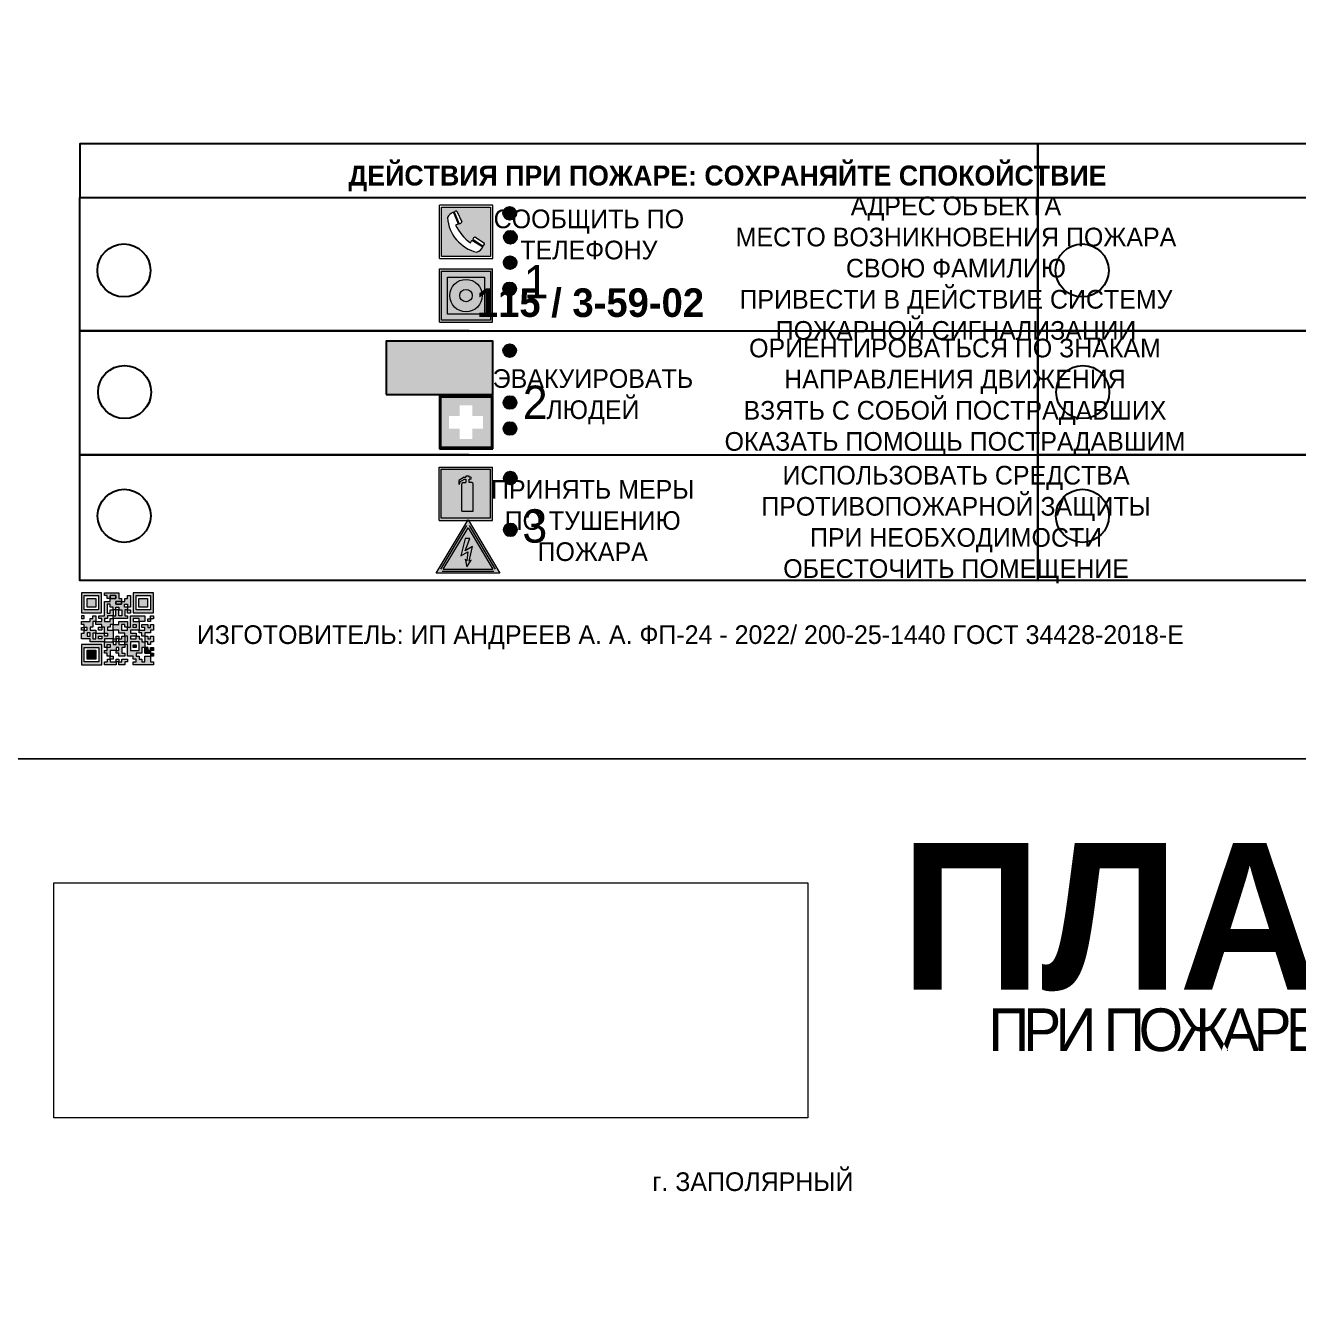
# Model space of a CAD drawing. Header units: millimetres. Extents: x 13114 to 67229, y 22859 to 38520.
# Drawn here: x 22580.6 to 22771.6, y 35867.5 to 36059.6 of the extents above; entities that cross this region are included whole.
import ezdxf

# ---------------------------------------------------------------- set-up
doc = ezdxf.new("R2010")
doc.units = ezdxf.units.MM
doc.styles.add('обычный', font='arial.ttf')
picture_1 = doc.add_image_def('image1.jpg', size_in_pixel=(337, 105))

# ---------------------------------------------------------------- blocks, each defined once
blk = doc.blocks.new('A$C3E6D3DDE')
at = {"lineweight": 5}
h = blk.add_hatch(color=40, dxfattribs=at)
h.paths.add_polyline_path([(24.1, 1.45), (16.46, -11.35), (31.74, -11.35)])
h.paths.add_polyline_path([(24.09, -0.46), (30.03, -10.41), (18.14, -10.41)], flags=16)
h.paths.add_polyline_path([(24.54, -3.08), (23.41, -6.02), (25.13, -5.01), (24.33, -8.5), (24.82, -8.27), (23.79, -9.86), (23.4, -8.04), (23.8, -8.43), (24.04, -6.29), (22.39, -7.25), (23.44, -3.08)], flags=0)
h = blk.add_hatch(color=256, dxfattribs=at)
h.paths.add_polyline_path([(24.37, 0.03, 0.567511), (23.82, 0.03), (17.59, -10.4, 0.582454), (17.86, -10.88), (30.32, -10.88, 0.582149), (30.6, -10.4)])
h.paths.add_polyline_path([(24.09, -0.46), (18.14, -10.41), (30.03, -10.41)], flags=16)
h.paths.add_polyline_path([(24.54, -3.08), (23.41, -6.02), (25.13, -5.01), (24.33, -8.5), (24.82, -8.27), (23.79, -9.86), (23.4, -8.04), (23.8, -8.43), (24.04, -6.29), (22.39, -7.25), (23.44, -3.08)], flags=0)
h = blk.add_hatch(color=40, dxfattribs=at)
h.paths.add_polyline_path([(24.09, -0.46), (18.14, -10.41), (30.03, -10.41)])
h.paths.add_polyline_path([(24.82, -8.27), (23.79, -9.86), (23.4, -8.04), (23.8, -8.43), (24.04, -6.29), (22.39, -7.25), (23.44, -3.08), (24.54, -3.08), (23.41, -6.02), (25.13, -5.01), (24.33, -8.5)], flags=16)
at = {"color": 40, "lineweight": 5}
for p, q in [((16.46, -11.35), (24.1, 1.45)), ((24.1, 1.45), (31.74, -11.35))]:
    blk.add_line(p, q, dxfattribs=at)
at = {"lineweight": 5}
for p, q in [((17.59, -10.4), (23.82, 0.03)), ((24.37, 0.03), (30.6, -10.4)), ((18.14, -10.41), (24.09, -0.46)), ((24.09, -0.46), (30.03, -10.41)), ((23.44, -3.08), (22.39, -7.25)), ((23.41, -6.02), (24.54, -3.08)), ((25.13, -5.01), (23.41, -6.02)), ((24.54, -3.08), (23.44, -3.08)), ((24.33, -8.5), (25.13, -5.01)), ((22.39, -7.25), (24.04, -6.29)), ((23.8, -8.43), (23.4, -8.04)), ((23.4, -8.04), (23.79, -9.86)), ((23.79, -9.86), (24.82, -8.27)), ((24.04, -6.29), (23.8, -8.43)), ((24.82, -8.27), (24.33, -8.5)), ((17.86, -10.88), (30.32, -10.88)), ((18.14, -10.41), (30.03, -10.41))]:
    blk.add_line(p, q, dxfattribs=at)
at = {"color": 50, "lineweight": 5}
blk.add_line((31.74, -11.35), (16.46, -11.35), dxfattribs=at)
blk = doc.blocks.new('QR')
at = {"lineweight": 0}
h = blk.add_hatch(color=256, dxfattribs=at)
h.dxf.hatch_style = 1
h.paths.add_polyline_path([(9241.16, 2687.38), (9242.01, 2687.38), (9242.01, 2687.83), (9241.59, 2687.83), (9241.59, 2688.68), (9239.45, 2688.68), (9239.45, 2688.25), (9239.86, 2688.25), (9239.86, 2687.83), (9240.29, 2687.83), (9240.29, 2688.25), (9241.16, 2688.25), (9241.16, 2687.83), (9240.29, 2687.83), (9240.29, 2687.38), (9239.45, 2687.38), (9239.45, 2685.22), (9238.57, 2685.22), (9238.57, 2684.8), (9239.02, 2684.8), (9239.02, 2684.37), (9238.13, 2684.37), (9238.13, 2683.92), (9239.02, 2683.92), (9239.02, 2683.5), (9239.44, 2683.5), (9239.44, 2682.64), (9239.87, 2682.64), (9239.87, 2682.18), (9239.44, 2682.18), (9239.44, 2682.64), (9238.13, 2682.64), (9238.13, 2681.76), (9237.71, 2681.76), (9237.71, 2682.64), (9238.13, 2682.64), (9238.13, 2683.07), (9237.27, 2683.07), (9237.27, 2683.51), (9237.71, 2683.51), (9237.71, 2684.37), (9238.13, 2684.37), (9238.13, 2685.22), (9237.71, 2685.22), (9237.71, 2684.8), (9237.28, 2684.8), (9237.28, 2684.38), (9235.98, 2684.38), (9235.98, 2683.92), (9236.4, 2683.92), (9236.4, 2683.49), (9236.84, 2683.49), (9236.84, 2683.07), (9236.4, 2683.07), (9236.4, 2682.64), (9235.98, 2682.64), (9235.98, 2681.76), (9237.29, 2681.76), (9237.29, 2681.33), (9239.43, 2681.33), (9239.43, 2681.76), (9240.74, 2681.76), (9240.74, 2683.05), (9239.87, 2683.05), (9239.87, 2683.5), (9240.29, 2683.5), (9240.29, 2683.91), (9240.74, 2683.91), (9240.74, 2684.81), (9240.29, 2684.81), (9240.29, 2684.79), (9240.29, 2684.37), (9239.45, 2684.37), (9239.45, 2684.8), (9239.87, 2684.8), (9239.87, 2685.21), (9240.74, 2685.21), (9240.74, 2686.1), (9240.29, 2686.1), (9240.29, 2685.64), (9239.86, 2685.64), (9239.86, 2686.95), (9240.29, 2686.95), (9240.29, 2686.52), (9240.74, 2686.52), (9240.74, 2686.1), (9241.16, 2686.1), (9241.16, 2686.53), (9241.59, 2686.53), (9241.59, 2686.1), (9242.02, 2686.1), (9242.02, 2685.21), (9241.59, 2685.21), (9241.59, 2686.1), (9241.16, 2686.1), (9241.16, 2685.21), (9240.74, 2685.21), (9240.74, 2684.81), (9242.89, 2684.81), (9242.89, 2685.22), (9242.47, 2685.22), (9242.47, 2686.11), (9242.89, 2686.11), (9242.89, 2686.52), (9242.46, 2686.52), (9242.46, 2686.95), (9242.89, 2686.95), (9242.89, 2686.52), (9243.32, 2686.52), (9243.32, 2688.26), (9242.9, 2688.26), (9242.9, 2687.83), (9242.47, 2687.83), (9242.47, 2687.38), (9242.01, 2687.38), (9242.01, 2686.94), (9241.16, 2686.94)])
h.paths.add_polyline_path([(9239.02, 2682.18), (9239.02, 2681.76), (9238.54, 2681.76), (9238.54, 2682.18)], flags=16)
h.paths.add_polyline_path([(9237.27, 2682.65), (9237.27, 2682.19), (9236.83, 2682.19), (9236.83, 2682.65)], flags=16)
h = blk.add_hatch(color=256, dxfattribs=at)
h.dxf.hatch_style = 1
h.paths.add_polyline_path([(9238.15, 2687.83), (9236.83, 2687.83), (9236.83, 2686.52), (9238.15, 2686.52)], flags=0)
h.paths.add_polyline_path([(9239.01, 2685.65), (9239.01, 2688.68), (9235.98, 2688.68), (9235.98, 2685.65)])
h.paths.add_polyline_path([(9236.41, 2686.1), (9236.41, 2688.26), (9238.56, 2688.26), (9238.56, 2686.1)], flags=16)
h.paths.add_polyline_path([(9236.83, 2686.52), (9236.83, 2687.83), (9238.15, 2687.83), (9238.15, 2686.52)], flags=0)
h = blk.add_hatch(color=256, dxfattribs=at)
h.dxf.hatch_style = 1
h.paths.add_polyline_path([(9238.15, 2686.52), (9238.15, 2687.83), (9236.83, 2687.83), (9236.83, 2686.52)])
h.paths.add_polyline_path([(9245.91, 2686.52), (9245.91, 2687.83), (9244.59, 2687.83), (9244.59, 2686.52)], flags=0)
h.paths.add_polyline_path([(9246.77, 2685.65), (9246.77, 2688.68), (9243.74, 2688.68), (9243.74, 2685.65)])
h.paths.add_polyline_path([(9244.17, 2686.1), (9244.17, 2688.26), (9246.32, 2688.26), (9246.32, 2686.1)], flags=16)
h.paths.add_polyline_path([(9244.59, 2686.52), (9244.59, 2687.83), (9245.91, 2687.83), (9245.91, 2686.52)], flags=0)
h = blk.add_hatch(color=256, dxfattribs=at)
h.dxf.hatch_style = 1
h.paths.add_polyline_path([(9240.75, 2681.76), (9240.75, 2681.35), (9241.17, 2681.35), (9241.17, 2681.76)])
h.paths.add_polyline_path([(9241.6, 2682.18), (9241.17, 2682.18), (9241.17, 2681.76), (9241.6, 2681.76)])
h.paths.add_polyline_path([(9242.47, 2681.34), (9242.47, 2682.19), (9242.02, 2682.19), (9242.02, 2681.76), (9241.6, 2681.76), (9241.6, 2681.34)])
h.paths.add_polyline_path([(9239.87, 2678.3), (9239.44, 2678.3), (9239.44, 2677.89), (9241.17, 2677.89), (9241.17, 2678.3), (9240.28, 2678.3), (9240.28, 2678.73), (9239.87, 2678.73)])
h.paths.add_polyline_path([(9240.75, 2678.73), (9240.75, 2679.19), (9240.28, 2679.19), (9240.28, 2678.73)])
h.paths.add_polyline_path([(9241.6, 2678.73), (9241.17, 2678.73), (9241.17, 2678.3), (9241.6, 2678.3)])
h.paths.add_polyline_path([(9242.02, 2678.3), (9241.6, 2678.3), (9241.6, 2677.89), (9242.48, 2677.89), (9242.48, 2678.31), (9242.9, 2678.31), (9242.9, 2678.73), (9242.02, 2678.73)])
h.paths.add_polyline_path([(9246.36, 2684.37), (9246.36, 2684.79), (9245.93, 2684.79), (9245.93, 2684.37)])
h.paths.add_polyline_path([(9246.78, 2685.2), (9246.36, 2685.2), (9246.36, 2684.79), (9246.78, 2684.79)])
h.paths.add_polyline_path([(9245.91, 2687.83), (9244.59, 2687.83), (9244.59, 2686.52), (9245.91, 2686.52)])
h = blk.add_hatch(color=256, dxfattribs=at)
h.dxf.hatch_style = 1
h.paths.add_polyline_path([(9243.32, 2686.11), (9242.89, 2686.11), (9242.89, 2685.64), (9243.32, 2685.64)])
h.paths.add_polyline_path([(9239.02, 2683.07), (9239.02, 2683.5), (9238.56, 2683.5), (9238.56, 2683.07)])
h.paths.add_polyline_path([(9236.4, 2684.8), (9236.4, 2685.22), (9235.98, 2685.22), (9235.98, 2684.8)])
h.paths.add_polyline_path([(9236.4, 2683.07), (9236.4, 2683.49), (9235.98, 2683.49), (9235.98, 2683.07)])
h = blk.add_hatch(color=256, dxfattribs=at)
h.dxf.hatch_style = 1
h.paths.add_polyline_path([(9243.32, 2682.64), (9243.32, 2683.07), (9244.62, 2683.07), (9244.62, 2684.37), (9243.74, 2684.37), (9243.74, 2684.8), (9244.62, 2684.8), (9244.62, 2684.37), (9245.48, 2684.37), (9245.48, 2685.22), (9243.32, 2685.22), (9243.32, 2683.5), (9242.89, 2683.5), (9242.89, 2683.06), (9242.01, 2683.06), (9242.01, 2683.91), (9242.47, 2683.91), (9242.47, 2683.5), (9242.89, 2683.5), (9242.89, 2684.38), (9241.59, 2684.38), (9241.59, 2683.91), (9240.74, 2683.91), (9240.74, 2683.05), (9241.59, 2683.05), (9241.59, 2682.64), (9242.47, 2682.64), (9242.47, 2682.19), (9242.91, 2682.19), (9242.91, 2681.34), (9242.48, 2681.34), (9242.48, 2680.91), (9242.91, 2680.91), (9242.91, 2679.17), (9243.75, 2679.17), (9243.75, 2678.73), (9244.2, 2678.73), (9244.2, 2678.3), (9243.75, 2678.3), (9243.75, 2677.88), (9246.78, 2677.88), (9246.78, 2678.3), (9246.35, 2678.3), (9246.35, 2679.19), (9245.48, 2679.19), (9245.48, 2678.31), (9245.05, 2678.31), (9245.05, 2678.73), (9244.62, 2678.73), (9244.62, 2679.19), (9244.2, 2679.19), (9244.2, 2679.61), (9245.05, 2679.61), (9245.05, 2680.46), (9245.48, 2680.46), (9245.48, 2681.34), (9245.04, 2681.34), (9245.04, 2681.76), (9244.63, 2681.76), (9244.63, 2682.19), (9244.21, 2682.19), (9244.21, 2681.76), (9243.32, 2681.76), (9243.32, 2682.19), (9244.21, 2682.19), (9244.21, 2682.64)])
h.paths.add_polyline_path([(9243.75, 2683.49), (9243.75, 2683.92), (9244.21, 2683.92), (9244.21, 2683.49)], flags=16)
h.paths.add_polyline_path([(9243.32, 2681.34), (9244.63, 2681.34), (9244.63, 2680.04), (9243.32, 2680.04)], flags=16)
h.paths.add_polyline_path([(9243.76, 2680.89), (9244.18, 2680.89), (9244.18, 2680.48), (9243.76, 2680.48)], flags=0)
h = blk.add_hatch(color=256, dxfattribs=at)
h.dxf.hatch_style = 1
h.paths.add_polyline_path([(9246.36, 2683.07), (9246.78, 2683.07), (9246.78, 2683.92), (9246.36, 2683.92), (9246.36, 2683.49), (9245.92, 2683.49), (9245.92, 2683.92), (9245.06, 2683.92), (9245.06, 2683.49), (9245.48, 2683.49), (9245.48, 2683.07), (9244.62, 2683.07), (9244.62, 2682.65), (9245.05, 2682.65), (9245.05, 2682.18), (9245.48, 2682.18), (9245.48, 2682.65), (9246.36, 2682.65)])
h.paths.add_polyline_path([(9246.78, 2682.18), (9246.36, 2682.18), (9246.36, 2681.75), (9245.92, 2681.75), (9245.92, 2682.18), (9245.48, 2682.18), (9245.48, 2681.34), (9245.48, 2681.34), (9245.94, 2681.34), (9245.94, 2680.91), (9246.36, 2680.91), (9246.36, 2681.34), (9246.78, 2681.34)])
h = blk.add_hatch(color=256, dxfattribs=at)
h.dxf.hatch_style = 1
h.paths.add_polyline_path([(9242.02, 2680.46), (9242.48, 2680.46), (9242.48, 2680.91), (9241.58, 2680.91), (9241.58, 2681.35), (9241.17, 2681.35), (9241.17, 2680.91), (9240.75, 2680.91), (9240.75, 2681.33), (9239.43, 2681.33), (9239.43, 2680.46), (9239.86, 2680.46), (9239.86, 2680.92), (9240.3, 2680.92), (9240.3, 2680.46), (9239.86, 2680.46), (9239.86, 2680.04), (9239.44, 2680.04), (9239.44, 2679.62), (9239.86, 2679.62), (9239.86, 2679.19), (9240.29, 2679.19), (9240.29, 2680.03), (9241.18, 2680.03), (9241.18, 2680.47), (9241.6, 2680.47), (9241.6, 2680.03), (9241.18, 2680.03), (9241.18, 2679.61), (9241.6, 2679.61), (9241.6, 2679.19), (9242.47, 2679.19), (9242.47, 2679.6), (9242.02, 2679.6)])
h = blk.add_hatch(color=256, dxfattribs=at)
h.dxf.hatch_style = 1
h.paths.add_polyline_path([(9235.98, 2680.9), (9235.98, 2677.86), (9239.02, 2677.86), (9239.02, 2680.9)])
h.paths.add_polyline_path([(9238.57, 2680.48), (9238.57, 2678.32), (9236.41, 2678.32), (9236.41, 2680.48)], flags=16)
h.paths.add_polyline_path([(9238.15, 2680.05), (9238.15, 2678.74), (9236.83, 2678.74), (9236.83, 2680.05)], flags=0)
h = blk.add_hatch(color=256, dxfattribs=at)
h.dxf.hatch_style = 1
h.paths.add_polyline_path([(9238.15, 2680.05), (9236.83, 2680.05), (9236.83, 2678.74), (9238.15, 2678.74)])
h = blk.add_hatch(color=256, dxfattribs=at)
h.dxf.hatch_style = 1
h.paths.add_polyline_path([(9244.18, 2680.48), (9244.18, 2680.89), (9243.76, 2680.89), (9243.76, 2680.48)])
h = blk.add_hatch(color=256, dxfattribs=at)
h.dxf.hatch_style = 1
h.paths.add_polyline_path([(9245.93, 2680.04), (9245.93, 2680.46), (9245.48, 2680.46), (9245.48, 2679.62), (9246.35, 2679.62), (9246.35, 2680.04)])
h.paths.add_polyline_path([(9246.78, 2680.04), (9246.78, 2680.46), (9246.35, 2680.46), (9246.35, 2680.04)])
h.paths.add_polyline_path([(9246.78, 2679.18), (9246.78, 2679.62), (9246.35, 2679.62), (9246.35, 2679.18)])
for points in [[(9237.71, 2685.22), (9238.13, 2685.22), (9238.13, 2684.37), (9237.71, 2684.37), (9237.71, 2683.51), (9237.27, 2683.51), (9237.27, 2683.07), (9238.13, 2683.07), (9238.13, 2682.64), (9237.71, 2682.64), (9237.71, 2681.76), (9238.13, 2681.76), (9238.13, 2682.64), (9239.44, 2682.64), (9239.44, 2683.5), (9239.02, 2683.5), (9239.02, 2683.07), (9238.56, 2683.07), (9238.56, 2683.5), (9239.02, 2683.5), (9239.02, 2683.92), (9238.13, 2683.92), (9238.13, 2684.37), (9239.02, 2684.37), (9239.02, 2684.8), (9238.57, 2684.8), (9238.57, 2685.22), (9239.45, 2685.22), (9239.45, 2687.38), (9240.29, 2687.38), (9240.29, 2687.83), (9239.86, 2687.83), (9239.86, 2688.25), (9239.45, 2688.25), (9239.45, 2688.68), (9241.59, 2688.68), (9241.59, 2687.83), (9242.01, 2687.83), (9242.01, 2687.38), (9242.47, 2687.38), (9242.47, 2687.83), (9242.9, 2687.83), (9242.9, 2688.26), (9243.32, 2688.26), (9243.32, 2686.52), (9242.89, 2686.52), (9242.89, 2686.11), (9243.32, 2686.11), (9243.32, 2685.64), (9242.89, 2685.64), (9242.89, 2686.11), (9242.47, 2686.11), (9242.47, 2685.22), (9242.89, 2685.22), (9242.89, 2684.81), (9240.74, 2684.81), (9240.74, 2683.91), (9241.59, 2683.91), (9241.59, 2684.38), (9242.89, 2684.38), (9242.89, 2683.5), (9242.47, 2683.5), (9242.47, 2683.91), (9242.01, 2683.91), (9242.01, 2683.06), (9242.89, 2683.06), (9242.89, 2683.5), (9243.32, 2683.5), (9243.32, 2685.22), (9245.48, 2685.22), (9245.48, 2684.37), (9244.62, 2684.37), (9244.62, 2683.07), (9245.48, 2683.07), (9245.48, 2683.49), (9245.06, 2683.49), (9245.06, 2683.92), (9245.92, 2683.92), (9245.92, 2683.49), (9246.36, 2683.49), (9246.36, 2683.92), (9246.78, 2683.92), (9246.78, 2683.07), (9246.36, 2683.07), (9246.36, 2682.65), (9245.48, 2682.65), (9245.48, 2682.18), (9245.92, 2682.18), (9245.92, 2681.75), (9246.36, 2681.75), (9246.36, 2682.18), (9246.78, 2682.18), (9246.78, 2681.34), (9246.36, 2681.34), (9246.36, 2680.91), (9245.94, 2680.91), (9245.94, 2681.34), (9245.48, 2681.34), (9245.48, 2680.46), (9245.93, 2680.46), (9245.93, 2680.04), (9246.35, 2680.04), (9246.35, 2680.46), (9246.78, 2680.46), (9246.78, 2680.04), (9246.78, 2680.04), (9246.35, 2680.04), (9246.35, 2679.62), (9246.78, 2679.62), (9246.78, 2679.18), (9246.35, 2679.18), (9246.35, 2678.3), (9246.78, 2678.3), (9246.78, 2677.88), (9243.75, 2677.88), (9243.75, 2678.3), (9244.2, 2678.3), (9244.2, 2678.73), (9243.75, 2678.73), (9243.75, 2679.17), (9242.91, 2679.17), (9242.91, 2680.91), (9242.48, 2680.91), (9242.48, 2680.46), (9242.02, 2680.46), (9242.02, 2679.6), (9242.47, 2679.6), (9242.47, 2679.19), (9241.6, 2679.19), (9241.6, 2679.61), (9241.18, 2679.61), (9241.18, 2680.03), (9240.29, 2680.03), (9240.29, 2679.19), (9240.75, 2679.19), (9240.75, 2678.73), (9240.28, 2678.73), (9240.28, 2678.3), (9241.17, 2678.3), (9241.17, 2678.73), (9241.6, 2678.73), (9241.6, 2678.3), (9242.02, 2678.3), (9242.02, 2678.73), (9242.9, 2678.73), (9242.9, 2678.31), (9242.48, 2678.31), (9242.48, 2677.89), (9241.6, 2677.89), (9241.6, 2678.3), (9241.17, 2678.3), (9241.17, 2677.89), (9239.44, 2677.89), (9239.44, 2678.3), (9239.87, 2678.3), (9239.87, 2678.73), (9240.28, 2678.73), (9240.28, 2679.19), (9240.29, 2679.19), (9239.86, 2679.19), (9239.86, 2679.62), (9239.44, 2679.62), (9239.44, 2680.04), (9239.86, 2680.04), (9239.86, 2680.46), (9239.43, 2680.46), (9239.43, 2681.33), (9237.29, 2681.33), (9237.29, 2681.76), (9235.98, 2681.76), (9235.98, 2682.64), (9236.4, 2682.64), (9236.4, 2683.07), (9235.98, 2683.07), (9235.98, 2683.49), (9236.4, 2683.49), (9236.4, 2683.92), (9235.98, 2683.92), (9235.98, 2684.38), (9237.28, 2684.38), (9237.28, 2684.8), (9237.71, 2684.8), (9237.71, 2685.22), (9237.92, 2685.22)], [(9240.74, 2685.21), (9239.87, 2685.21), (9239.87, 2684.8), (9239.45, 2684.8), (9239.45, 2684.37), (9240.29, 2684.37), (9240.29, 2684.79), (9240.29, 2684.81), (9240.74, 2684.81), (9240.74, 2685.21), (9239.87, 2685.21)], [(9240.74, 2686.1), (9240.74, 2686.52), (9240.29, 2686.52), (9240.29, 2686.95), (9239.86, 2686.95), (9239.86, 2685.64), (9240.29, 2685.64), (9240.29, 2686.1), (9240.74, 2686.1), (9240.74, 2686.52)], [(9240.74, 2683.91), (9240.29, 2683.91), (9240.29, 2683.5), (9239.87, 2683.5), (9239.87, 2683.05), (9240.74, 2683.05), (9240.74, 2683.91)], [(9244.62, 2684.37), (9244.62, 2684.8), (9243.74, 2684.8), (9243.74, 2684.37), (9244.62, 2684.37)], [(9240.74, 2683.05), (9240.74, 2681.76), (9239.43, 2681.76), (9239.43, 2681.33), (9240.75, 2681.33), (9240.75, 2681.35), (9240.75, 2680.91), (9241.17, 2680.91), (9241.17, 2681.35), (9241.58, 2681.35), (9241.58, 2680.91), (9242.48, 2680.91), (9242.48, 2681.34), (9242.91, 2681.34), (9242.91, 2682.19), (9242.47, 2682.19), (9242.47, 2682.64), (9241.59, 2682.64), (9241.59, 2683.05), (9240.74, 2683.05)], [(9241.6, 2681.76), (9242.02, 2681.76), (9242.02, 2682.19), (9242.47, 2682.19), (9242.47, 2681.34), (9241.6, 2681.34), (9241.6, 2681.76)], [(9244.62, 2683.07), (9243.32, 2683.07), (9243.32, 2682.64), (9244.21, 2682.64), (9244.21, 2682.19), (9243.32, 2682.19), (9243.32, 2681.76), (9244.21, 2681.76), (9244.21, 2682.19), (9244.63, 2682.19), (9244.63, 2681.76), (9245.04, 2681.76), (9245.04, 2681.34), (9245.48, 2681.34)], [(9245.48, 2682.18), (9245.05, 2682.18), (9245.05, 2682.65), (9244.62, 2682.65), (9244.62, 2683.07)], [(9245.48, 2682.18), (9245.48, 2681.34)], [(9239.86, 2680.46), (9239.86, 2680.92), (9240.3, 2680.92), (9240.3, 2680.46), (9239.86, 2680.46)], [(9245.48, 2680.46), (9245.05, 2680.46), (9245.05, 2679.61), (9244.2, 2679.61), (9244.2, 2679.19), (9244.62, 2679.19), (9244.62, 2678.73), (9245.05, 2678.73), (9245.05, 2678.31), (9245.48, 2678.31), (9245.48, 2679.19), (9246.35, 2679.19), (9246.35, 2679.07)], [(9246.35, 2679.62), (9245.48, 2679.62), (9245.48, 2680.46)], [(9245.48, 2680.46), (9245.48, 2679.62), (9246.35, 2679.62), (9246.35, 2680.04), (9245.93, 2680.04), (9245.93, 2680.46), (9245.48, 2680.46), (9245.48, 2679.62)], [(9246.35, 2679.62), (9246.35, 2679.18)]]:
    blk.add_lwpolyline(points, dxfattribs=at)
for points in [[(9235.98, 2685.65), (9239.01, 2685.65), (9239.01, 2688.68), (9235.98, 2688.68)], [(9236.41, 2688.26), (9238.56, 2688.26), (9238.56, 2686.1), (9236.41, 2686.1)], [(9236.83, 2687.83), (9238.15, 2687.83), (9238.15, 2686.52), (9236.83, 2686.52)], [(9240.29, 2687.83), (9241.16, 2687.83), (9241.16, 2688.25), (9240.29, 2688.25)], [(9240.29, 2688.25), (9241.16, 2688.25), (9241.16, 2687.83), (9240.29, 2687.83)], [(9242.01, 2687.38), (9241.16, 2687.38), (9241.16, 2686.94), (9242.01, 2686.94)], [(9241.16, 2687.38), (9242.01, 2687.38), (9242.01, 2686.94), (9241.16, 2686.94)], [(9243.74, 2685.65), (9246.77, 2685.65), (9246.77, 2688.68), (9243.74, 2688.68)], [(9244.17, 2688.26), (9246.32, 2688.26), (9246.32, 2686.1), (9244.17, 2686.1)], [(9244.59, 2687.83), (9245.91, 2687.83), (9245.91, 2686.52), (9244.59, 2686.52)], [(9235.98, 2684.8), (9236.4, 2684.8), (9236.4, 2685.22), (9235.98, 2685.22)], [(9241.16, 2686.1), (9240.74, 2686.1), (9240.74, 2685.21), (9241.16, 2685.21)], [(9241.16, 2686.53), (9241.59, 2686.53), (9241.59, 2686.1), (9241.16, 2686.1)], [(9241.59, 2686.1), (9242.02, 2686.1), (9242.02, 2685.21), (9241.59, 2685.21)], [(9242.89, 2686.52), (9242.46, 2686.52), (9242.46, 2686.95), (9242.89, 2686.95)], [(9246.36, 2685.2), (9246.78, 2685.2), (9246.78, 2684.79), (9246.36, 2684.79)], [(9236.4, 2683.07), (9236.84, 2683.07), (9236.84, 2683.49), (9236.4, 2683.49)], [(9243.75, 2683.92), (9244.21, 2683.92), (9244.21, 2683.49), (9243.75, 2683.49)], [(9245.93, 2684.79), (9246.36, 2684.79), (9246.36, 2684.37), (9245.93, 2684.37)], [(9236.83, 2682.19), (9237.27, 2682.19), (9237.27, 2682.65), (9236.83, 2682.65)], [(9238.54, 2682.18), (9239.02, 2682.18), (9239.02, 2681.76), (9238.54, 2681.76)], [(9239.44, 2682.64), (9239.87, 2682.64), (9239.87, 2682.18), (9239.44, 2682.18)], [(9240.75, 2681.76), (9241.17, 2681.76), (9241.17, 2681.35), (9240.75, 2681.35)], [(9241.17, 2682.18), (9241.6, 2682.18), (9241.6, 2681.76), (9241.17, 2681.76)], [(9243.32, 2680.04), (9244.63, 2680.04), (9244.63, 2681.34), (9243.32, 2681.34)], [(9235.98, 2677.86), (9239.02, 2677.86), (9239.02, 2680.9), (9235.98, 2680.9)], [(9236.41, 2680.48), (9238.57, 2680.48), (9238.57, 2678.32), (9236.41, 2678.32)], [(9236.83, 2680.05), (9238.15, 2680.05), (9238.15, 2678.74), (9236.83, 2678.74)], [(9241.18, 2680.03), (9241.6, 2680.03), (9241.6, 2680.47), (9241.18, 2680.47)], [(9243.76, 2680.89), (9244.18, 2680.89), (9244.18, 2680.48), (9243.76, 2680.48)]]:
    blk.add_lwpolyline(points, close=True, dxfattribs=at)
blk = doc.blocks.new('A$C456E1F9C')
at = {"lineweight": 5}
h = blk.add_hatch(color=242, dxfattribs=at)
h.paths.add_polyline_path([(0.51, -1.47), (0.51, -13.26), (12.29, -13.26), (12.29, -1.47)])
h.paths.add_polyline_path([(5.42, -4.95, -0.254479), (4.78, -5.4), (3.52, -2.53, -0.209735), (4.23, -2.4)], flags=16)
h.paths.add_polyline_path([(8.53, -8.6), (10.87, -10.17), (10.54, -10.76), (8.03, -9.13, -0.192251)], flags=16)
h.paths.add_polyline_path([(4.61, -5.49, 0.005518), (3.87, -5.72, 0.128647), (7.49, -10.01, 0.00809), (7.83, -9.33), (10.47, -10.97, -0.16736), (8.99, -12.25, -0.327862), (1.95, -3.95, -0.166952), (3.36, -2.62)], flags=16)
at = {"color": 242, "lineweight": 5}
for p, q in [((0, -13.77), (0, -0.97)), ((12.8, -0.97), (0, -0.97)), ((4.61, -5.49), (3.36, -2.62)), ((3.52, -2.53), (4.78, -5.4)), ((4.23, -2.4), (5.42, -4.95)), ((12.8, -13.77), (12.8, -0.97)), ((8.03, -9.13), (10.54, -10.76)), ((10.81, -10.12), (8.53, -8.6)), ((7.83, -9.33), (10.47, -10.97)), ((10.54, -10.76), (10.8, -10.3)), ((10.8, -10.3), (10.81, -10.12)), ((0, -13.77), (12.8, -13.77))]:
    blk.add_line(p, q, dxfattribs=at)
blk.add_lwpolyline([(0.51, -1.47), (12.29, -1.47), (12.29, -13.26), (0.51, -13.26)], close=True, dxfattribs=at)
for centre, radius, start, end in [((4.59, -5.34), 2.99, 114.2845, 152.1974), ((4.02, -3.27), 0.891, 76.3284, 123.7092), ((11.12, -3.31), 9.19, 183.9915, 256.6009), ((14.98, -39.1), 35.17, 107.1487, 108.4135), ((13.86, -0.94), 11.08, 205.5536, 234.8762), ((4.68, -4.59), 0.824, 276.9621, 334.0723), ((8.94, -9.5), 0.989, 114.4092, 157.9388), ((-13.31, 0.8), 23.44, 332.5487, 334.4027), ((7.87, -9.46), 3, 291.9291, 329.9329)]:
    blk.add_arc(centre, radius, start, end, dxfattribs=at)
blk = doc.blocks.new('A$C54414219')
at = {"true_color": 0xffffff}
h = blk.add_hatch(color=7, dxfattribs=at)
h.paths.add_polyline_path([(2.39, -9.45), (2.39, -18.3), (11.23, -18.3), (11.23, -9.45)], flags=0)
h.paths.add_polyline_path([(10.71, -13.87, -1), (2.92, -13.87, -1)], flags=0)
h.paths.add_polyline_path([(8.3, -13.87, -1), (5.33, -13.87, -1)], flags=0)
h.paths.add_polyline_path([(0.41, -7.47), (0.41, -20.27), (13.21, -20.27), (13.21, -7.47)])
h.paths.add_polyline_path([(0.92, -19.77), (12.71, -19.77), (12.71, -7.98), (0.92, -7.98)], flags=16)
h.paths.add_polyline_path([(11.23, -9.45), (11.23, -18.3), (2.39, -18.3), (2.39, -9.45)], flags=0)
at = {"lineweight": 5}
h = blk.add_hatch(color=242, dxfattribs=at)
h.paths.add_polyline_path([(12.71, -7.98), (0.92, -7.98), (0.92, -19.77), (12.71, -19.77)])
h.paths.add_polyline_path([(11.23, -18.3), (2.39, -18.3), (2.39, -9.45), (11.23, -9.45)], flags=16)
h.paths.add_polyline_path([(10.71, -13.87, -1), (2.92, -13.87, -1)], flags=0)
h.paths.add_polyline_path([(8.3, -13.87, -1), (5.33, -13.87, -1)], flags=0)
at = {"true_color": 0xffffff}
h = blk.add_hatch(color=7, dxfattribs=at)
h.paths.add_polyline_path([(2.39, -9.45), (2.39, -18.3), (11.23, -18.3), (11.23, -9.45)])
h.paths.add_polyline_path([(10.71, -13.87, -1), (2.92, -13.87, -1)], flags=16)
h.paths.add_polyline_path([(8.3, -13.87, -1), (5.33, -13.87, -1)], flags=0)
at = {"lineweight": 5}
h = blk.add_hatch(color=242, dxfattribs=at)
h.paths.add_polyline_path([(2.92, -13.87, 1), (10.71, -13.87, 1)])
h.paths.add_polyline_path([(8.3, -13.87, -1), (5.33, -13.87, -1)], flags=16)
at = {"color": 242, "lineweight": 5}
for p, q in [((0.41, -20.27), (0.41, -7.47)), ((0.41, -7.47), (13.21, -7.47)), ((0.41, -7.47), (13.21, -7.47)), ((13.21, -20.27), (13.21, -7.47)), ((0.41, -20.27), (13.21, -20.27))]:
    blk.add_line(p, q, dxfattribs=at)
for points in [[(0.92, -7.98), (12.71, -7.98), (12.71, -19.77), (0.92, -19.77)], [(2.39, -9.45), (11.23, -9.45), (11.23, -18.3), (2.39, -18.3)]]:
    blk.add_lwpolyline(points, close=True, dxfattribs=at)
for radius in [3.89, 1.49]:
    blk.add_circle((6.81, -13.87), radius, dxfattribs=at)
blk = doc.blocks.new('A$C32E8229D')
at = {"true_color": 0xffffff}
blk.add_hatch(color=7, dxfattribs=at).paths.add_polyline_path([(0, 0), (0, -8), (16, -8), (16, 0)])
h = blk.add_hatch(color=126)
h.paths.add_polyline_path([(0.2, -0.2), (15.8, -0.2), (15.8, -7.8), (0.2, -7.8)])
h.paths.add_polyline_path([(13.49, -2.05), (12.08, -2.05), (11.37, -2.63, 0.162397), (11.29, -2.84), (11.29, -3.63), (10.35, -3.63), (10.35, -4.05), (11.68, -4.05), (11.68, -3.48), (12.26, -4.28), (11.29, -5.1), (11.29, -6.78), (11.85, -6.78), (11.85, -5.44), (12.8, -4.64), (12.8, -5.94), (14.46, -5.94), (14.46, -5.39), (13.45, -5.39), (13.45, -3.97), (12.46, -2.59), (13.15, -2.59), (13.69, -3.34), (14.18, -3)], flags=16)
h.paths.add_polyline_path([(10.74, -1.82, 1), (11.8, -1.82, 1)], flags=16)
h.paths.add_polyline_path([(9.39, -3.59), (5.99, -3.59), (6.56, -3.03), (5.91, -3.03), (5.1, -3.83), (5.91, -4.64), (6.56, -4.64), (5.99, -4.09), (9.39, -4.09)], flags=16)
h.paths.add_polyline_path([(4.29, -1.08), (1.72, -1.08), (1.72, -6.6), (4.29, -6.6)], flags=16)
at = {"color": 126}
blk.add_lwpolyline([(16, -8), (0, -8), (0, 0), (16, 0)], close=True, dxfattribs=at)
blk = doc.blocks.new('A$C18900ED3')
h = blk.add_hatch(color=126)
h.paths.add_polyline_path([(-0.18, -0.18), (-7.02, -0.18), (-7.02, -7.02), (-0.18, -7.02)])
h.paths.add_polyline_path([(-5.89, -4.46), (-5.89, -2.77), (-4.46, -2.77), (-4.46, -1.31), (-2.77, -1.31), (-2.77, -2.77), (-1.33, -2.77), (-1.33, -4.46), (-2.77, -4.46), (-2.77, -5.89), (-4.46, -5.89), (-4.46, -4.46)], flags=16)
at = {"color": 126}
for p, q in [((-7.2, 0), (-7.2, -7.2)), ((0, 0), (-7.2, 0)), ((0, -7.2), (0, 0)), ((-7.02, -7.02), (-7.02, -0.18)), ((-7.02, -0.18), (-0.18, -0.18)), ((-0.18, -0.18), (-0.18, -7.02)), ((-7.2, -7.2), (0, -7.2)), ((-0.18, -7.02), (-7.02, -7.02))]:
    blk.add_line(p, q, dxfattribs=at)
blk = doc.blocks.new('A$C3AD82952')
at = {"true_color": 0xf5f5ff}
h = blk.add_hatch(color=7, dxfattribs=at)
h.dxf.hatch_style = 1
h.paths.add_polyline_path([(8.21, 8.73, 0.414214), (7.89, 9.05), (7.22, 9.05), (7.22, 9.92), (7.59, 9.92, 1), (7.57, 10.36), (7.22, 10.36), (7.22, 10.6), (6.43, 10.6), (6.43, 10.36), (6.01, 10.36), (4.74, 9.59), (4.74, 8.69), (4.98, 8.73), (4.98, 9.26), (6.12, 9.91), (6.43, 9.91), (6.43, 9.05), (5.76, 9.05, 0.414214), (5.44, 8.73), (5.44, 2.2), (8.21, 2.2)], flags=0)
h.paths.add_polyline_path([(12.8, 12.8), (0, 12.8), (0, 0), (12.8, 0)])
h.paths.add_polyline_path([(0.51, 12.29), (12.29, 12.29), (12.29, 0.51), (0.51, 0.51)], flags=16)
h.paths.add_polyline_path([(4.74, 9.59), (6.01, 10.36), (6.43, 10.36), (6.43, 10.6), (7.22, 10.6), (7.22, 10.36), (7.59, 10.36, -0.94586), (7.59, 9.92), (7.22, 9.92), (7.22, 9.05), (7.89, 9.05, -0.414214), (8.21, 8.73), (8.21, 2.2), (5.44, 2.2), (5.44, 8.73, -0.414214), (5.76, 9.05), (6.43, 9.05), (6.43, 9.91), (6.12, 9.91), (4.98, 9.26), (4.98, 8.73), (4.74, 8.69)], flags=0)
h = blk.add_hatch(color=242)
h.dxf.hatch_style = 1
h.paths.add_polyline_path([(12.29, 12.29), (0.51, 12.29), (0.51, 0.51), (12.29, 0.51)])
h.paths.add_polyline_path([(4.74, 8.69), (4.74, 9.59), (6.01, 10.36), (6.43, 10.36), (6.43, 10.6), (7.22, 10.6), (7.22, 10.36), (7.59, 10.36, -0.94586), (7.59, 9.92), (7.22, 9.92), (7.22, 9.05), (7.89, 9.05, -0.414214), (8.21, 8.73), (8.21, 2.2), (5.44, 2.2), (5.44, 8.73, -0.414214), (5.76, 9.05), (6.43, 9.05), (6.43, 9.91), (6.12, 9.91), (4.98, 9.26), (4.98, 8.73)], flags=16)
h = blk.add_hatch(color=7, dxfattribs=at)
h.dxf.hatch_style = 1
h.paths.add_polyline_path([(8.21, 8.73, 0.414214), (7.89, 9.05), (7.22, 9.05), (7.22, 9.92), (7.59, 9.92, 1), (7.57, 10.36), (7.22, 10.36), (7.22, 10.6), (6.43, 10.6), (6.43, 10.36), (6.01, 10.36), (4.74, 9.59), (4.74, 8.69), (4.98, 8.73), (4.98, 9.26), (6.12, 9.91), (6.43, 9.91), (6.43, 9.05), (5.76, 9.05, 0.414214), (5.44, 8.73), (5.44, 2.2), (8.21, 2.2)])
at = {"color": 242, "lineweight": 5}
for p, q in [((0, 0), (0, 12.8)), ((0, 12.8), (12.8, 12.8)), ((12.8, 0), (12.8, 12.8)), ((6.01, 10.36), (4.74, 9.59)), ((4.74, 9.59), (4.74, 8.69)), ((4.98, 9.26), (6.12, 9.91)), ((4.98, 8.73), (4.98, 9.26)), ((6.01, 10.36), (6.43, 10.36)), ((6.12, 9.91), (6.43, 9.91)), ((7.22, 10.6), (6.43, 10.6)), ((6.43, 10.6), (6.43, 10.36)), ((6.43, 9.91), (6.43, 9.05)), ((7.22, 10.36), (7.22, 10.6)), ((7.59, 10.36), (7.22, 10.36)), ((7.22, 9.05), (7.22, 9.92)), ((7.59, 9.92), (7.22, 9.92)), ((4.74, 8.69), (4.98, 8.73)), ((5.44, 2.2), (5.44, 8.73)), ((5.76, 9.05), (6.43, 9.05)), ((7.89, 9.05), (7.22, 9.05)), ((8.21, 2.2), (8.21, 8.73)), ((0, 0), (12.8, 0)), ((5.44, 2.2), (8.21, 2.2))]:
    blk.add_line(p, q, dxfattribs=at)
blk.add_lwpolyline([(0.51, 12.29), (12.29, 12.29), (12.29, 0.51), (0.51, 0.51)], close=True, dxfattribs=at)
for centre, radius, start, end in [((7.58, 10.14), 0.223, 273.1875, 86.8125), ((5.76, 8.73), 0.32, 90, 180), ((7.89, 8.73), 0.32, 0, 90)]:
    blk.add_arc(centre, radius, start, end, dxfattribs=at)

msp = doc.modelspace()

# ---------------------------------------------------------------- hatches: boundary and pattern name
at = {"lineweight": 0}
h = msp.add_hatch(color=256, dxfattribs=at)
h.dxf.hatch_style = 1
h.paths.add_polyline_path([(22652.28, 36031.46, 1), (22654.21, 36031.46, 1)])
h = msp.add_hatch(color=256, dxfattribs=at)
h.dxf.hatch_style = 1
h.paths.add_polyline_path([(22652.39, 36027.87, 1), (22654.32, 36027.87, 1)])
h = msp.add_hatch(color=256, dxfattribs=at)
h.dxf.hatch_style = 1
h.paths.add_polyline_path([(22652.35, 36024.06, 1), (22654.28, 36024.06, 1)])
h = msp.add_hatch(color=256, dxfattribs=at)
h.dxf.hatch_style = 1
h.paths.add_polyline_path([(22652.27, 36020.13, 1), (22654.2, 36020.13, 1)])
h = msp.add_hatch(color=256, dxfattribs=at)
h.dxf.hatch_style = 1
h.paths.add_polyline_path([(22652.28, 36010.87, 1), (22654.21, 36010.87, 1)])
h = msp.add_hatch(color=256, dxfattribs=at)
h.dxf.hatch_style = 1
h.paths.add_polyline_path([(22652.32, 36003.09, 1), (22654.25, 36003.09, 1)])
h = msp.add_hatch(color=256, dxfattribs=at)
h.dxf.hatch_style = 1
h.paths.add_polyline_path([(22652.31, 35999.19, 1), (22654.24, 35999.19, 1)])
h = msp.add_hatch(color=256, dxfattribs=at)
h.dxf.hatch_style = 1
h.paths.add_polyline_path([(22652.37, 35991.76, 1), (22654.3, 35991.76, 1)])
h = msp.add_hatch(color=256, dxfattribs=at)
h.dxf.hatch_style = 1
h.paths.add_polyline_path([(22652.37, 35983.99, 1), (22654.31, 35983.99, 1)])

# ---------------------------------------------------------------- linework, layer by layer
at = {"color": 5, "lineweight": 0}
for points in [[(22563.37, 35949.67), (23163.37, 35949.67), (23163.37, 36344.67), (22563.37, 36344.67)], [(22563.37, 35554.67), (23163.37, 35554.67), (23163.37, 35949.67), (22563.37, 35949.67)]]:
    msp.add_lwpolyline(points, close=True, dxfattribs=at)
for points in [[(22588.74, 36033.81), (22732.5, 36033.81), (22732.5, 36041.86), (22588.74, 36041.86)], [(22732.5, 36033.81), (22876.27, 36033.81), (22876.27, 36041.86), (22732.5, 36041.86)], [(22588.74, 36033.81), (22732.5, 36033.81), (22732.5, 35976.41), (22588.74, 35976.41)], [(22732.5, 36033.81), (22876.27, 36033.81), (22876.27, 35976.41), (22732.5, 35976.41)]]:
    msp.add_lwpolyline(points, close=True)
for points in [[(22647.15, 36013.82), (22588.74, 36013.82), (22732.5, 36013.82)], [(22790.92, 36013.82), (22732.5, 36013.82), (22876.27, 36013.82)], [(22647.15, 35995.24), (22588.74, 35995.24), (22732.5, 35995.24)], [(22790.92, 35995.24), (22732.5, 35995.24), (22876.27, 35995.24)]]:
    msp.add_lwpolyline(points)
for centre, radius in [((22653.25, 36031.46), 0.966), ((22653.35, 36027.87), 0.966), ((22595.36, 36022.89), 3.98), ((22739.13, 36022.89), 3.98), ((22653.31, 36024.06), 0.966), ((22653.23, 36020.13), 0.966), ((22653.24, 36010.87), 0.966), ((22595.46, 36004.66), 3.98), ((22739.22, 36004.66), 3.98), ((22653.28, 36003.09), 0.966), ((22653.28, 35999.19), 0.966), ((22653.33, 35991.76), 0.966), ((22595.4, 35986.09), 3.98), ((22739.16, 35986.09), 3.98), ((22653.34, 35983.99), 0.966)]:
    msp.add_circle(centre, radius)

# ---------------------------------------------------------------- block references
for name, p, xscale, yscale, zscale in [('A$C456E1F9C', (22642.69, 36033.28), 0.625, 0.625, 0.625), ('A$C54414219', (22642.43, 36027.79), 0.625, 0.625, 0.625), ('A$C18900ED3', (22650.69, 36004.14), 1.111111111007631, 1.111111111007631, 1.111111111007631), ('A$C3AD82952', (22642.64, 35985.41), 0.625, 0.625, 0.625), ('A$C3E6D3DDE', (22631.93, 35984.6), 0.625, 0.625, 0.625)]:
    msp.add_blockref(name, p, dxfattribs=dict(xscale=xscale, yscale=yscale, zscale=zscale))
at = {"xscale": -1}
msp.add_blockref('A$C32E8229D', (22650.69, 36012.29), dxfattribs=at)
at = {"color": 22, "lineweight": 100, "true_color": 0xbb1e10}
msp.add_blockref('QR', (13353.01, 33285.88), dxfattribs=at)

# ---------------------------------------------------------------- texts
at = {"lineweight": 0, "style": 'обычный'}
for s, insert, char_height, width, attachment_point in [('{\\fProxima Nova Rg|b1|i0|c204|p2;ДЕЙСТВИЯ ПРИ ПОЖАРЕ: СОХРАНЯЙТЕ СПОКОЙСТВИЕ\\H1.6644x; }', (22685.9, 36036.69), 3, 175.1736, 5), ('\\pi-8.4,l8.4,t8.4;{\\fProxima Nova Rg|b0|i0|c204|p2;АДРЕС ОБЪЕКТА\\PМЕСТО ВОЗНИКНОВЕНИЯ ПОЖАРА \\PСВОЮ ФАМИЛИЮ\\PПРИВЕСТИ В ДЕЙСТВИЕ СИСТЕМУ \\PПОЖАРНОЙ СИГНАЛИЗАЦИИ}', (22720.2, 36022.83), 2.8, 126.6484, 5), ('{\\fProxima Nova Rg|b0|i0|c204|p2;СООБЩИТЬ ПО \\PТЕЛЕФОНУ}', (22665.12, 36028.27), 2.8, 126.6484, 5), ('{\\fProxima Nova Rg|b0|i0|c204|p2;1\\H1.1667x; }', (22657.22, 36021.2), 5, 126.6484, 5), ('{\\fProxima Nova Rg|b1|i0|c0|p2;\\H1.0714x;115 / 3-59-02\\H1.2822x; }', (22665.36, 36018), 4, 126.6484, 5), ('\\pi-8.4,l8.4,t8.4;{\\fProxima Nova Rg|b0|i0|c204|p2;ОРИЕНТИРОВАТЬСЯ ПО ЗНАКАМ \\PНАПРАВЛЕНИЯ ДВИЖЕНИЯ\\PВЗЯТЬ С СОБОЙ ПОСТРАДАВШИХ\\PОКАЗАТЬ ПОМОЩЬ ПОСТРАДАВШИМ}', (22720.05, 36003.85), 2.8, 126.6484, 5), ('{\\fProxima Nova Rg|b0|i0|c204|p2;ЭВАКУИРОВАТЬ \\PЛЮДЕЙ}', (22665.73, 36003.94), 2.8, 126.6484, 5), ('{\\fProxima Nova Rg|b0|i0|c204|p2;2\\H1.1967x; }', (22657.07, 36003.12), 5, 126.6484, 5), ('\\pi-8.4,l8.4,t8.4;{\\fProxima Nova Rg|b0|i0|c204|p2;ИСПОЛЬЗОВАТЬ СРЕДСТВА \\PПРОТИВОПОЖАРНОЙ ЗАЩИТЫ \\PПРИ НЕОБХОДИМОСТИ \\PОБЕСТОЧИТЬ ПОМЕЩЕНИЕ}', (22720.21, 35984.78), 2.8, 126.6484, 5), ('{\\fProxima Nova Rg|b0|i0|c204|p2;ПРИНЯТЬ МЕРЫ \\PПО ТУШЕНИЮ \\PПОЖАРА}', (22665.69, 35985.37), 2.8, 126.6484, 5), ('{\\fProxima Nova Rg|b0|i0|c204|p2;3\\H1.1967x; }', (22657.01, 35984.54), 5, 126.6484, 5), ('\\pi-8.4,l8.4,t8.4;{\\fProxima Nova Rg|b0|i0|c204|p2;ИЗГОТОВИТЕЛЬ: ИП АНДРЕЕВ А. А.\\fProxima Nova Rg|b0|i0|c0|p2; \\fProxima Nova Rg|b0|i0|c204|p2;ФП-24 - 2022/ 200-25-1440 ГОСТ 34428-2018-Е\\H1.2266x; }', (22680.34, 35967.87), 2.8, 191.3484, 5), ('{\\fProxima Nova Rg|b1|i0|c204|p2;ПЛАН ЭВАКУАЦИИ}', (22711.87, 35937.04), 22, 493.8901, 1), ('\\pi-8.4,l8.4,t8.4;{\\fProxima Nova Rg|b0|i0|c204|p2;г. ЗАПОЛЯРНЫЙ\\H1.6404x; }', (22689.73, 35886.22), 2.8, 126.6484, 5)]:
    msp.add_mtext(s, dxfattribs=dict(at, insert=insert, char_height=char_height, width=width, attachment_point=attachment_point))
at = {"color": 0, "lineweight": 0, "insert": (22862.52, 35905.68), "char_height": 8, "width": 449.2158, "attachment_point": 5, "style": 'обычный'}
msp.add_mtext('{\\fArial Black|b1|i0|c204|p34;\\H2x;\\T0.85;  \\fArial Narrow|b0|i0|c204|p34;\\H0.8x;\\W0.9;\\P\\fProxima Nova Rg|b0|i0|c204|p2;\\H0.5x;\\W1;\\C256;ПРИ ПОЖАРЕ  ИЛИ ДРУГИХ ЧРЕЗВЫЧАЙНЫХ СИТУАЦИЯХ  ИЗ ПОМЕЩЕНИЙ \\fProxima Nova Rg|b1|i0|c204|p2;\\H1.25x;\\PДАУ: ЗДАНИЕ ОТДЕЛА КАДРОВ\\fProxima Nova Rg|b1|i0|c0|p2;  \\P\\fProxima Nova Rg|b1|i0|c204|p2;ул. ЛЕНИНГРАДСКАЯ, д. \\fProxima Nova Rg|b1|i0|c0|p2;4\\fProxima Nova Rg|b1|i0|c204|p2;А,  \\fProxima Nova Rg|b1|i0|c0|p2;1 \\fProxima Nova Rg|b1|i0|c204|p2;ЭТАЖ}', dxfattribs=at)

# ---------------------------------------------------------------- pictures from other files: only their frames are drawn
at = {"color": 7, "lineweight": 0, "true_color": 0xf5f5ff}
image = msp.add_image(picture_1, insert=(22584.86, 35895.83), size_in_units=(113.11, 35.24), dxfattribs=at)
image.dxf.flags = 7

doc.saveas('drawing.dxf')
